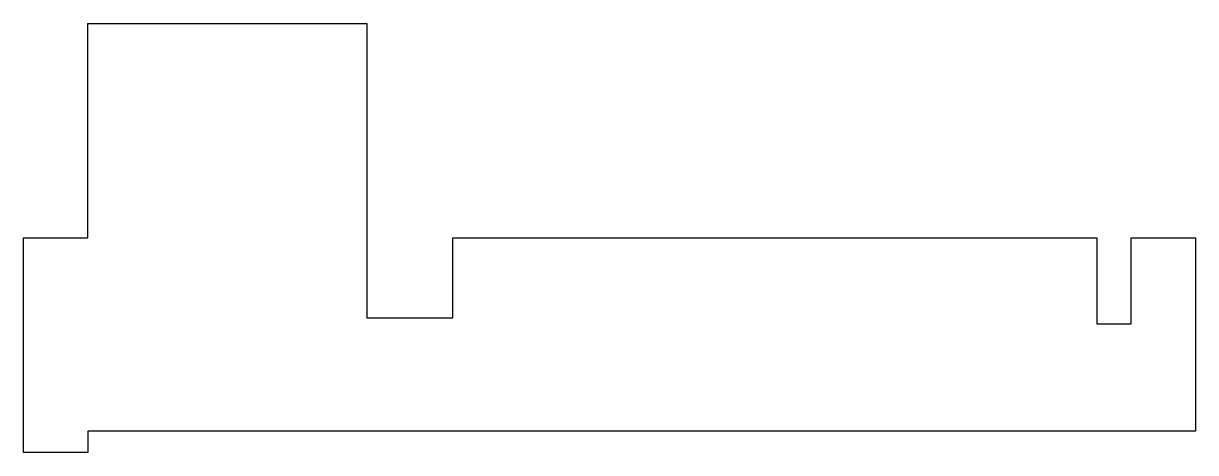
# Model space of a CAD drawing. Header units: millimetres. Extents: x -62.3 to -7.7, y -77 to -57.
import ezdxf

# ---------------------------------------------------------------- set-up
doc = ezdxf.new("R2010")
doc.units = ezdxf.units.MM
doc.layers.get('0').update_dxf_attribs({"linetype": 'CONTINUOUS'})

msp = doc.modelspace()

# ---------------------------------------------------------------- linework, layer by layer
msp.add_lwpolyline([(-62.269, -77.041), (-62.269, -67.041), (-59.269, -67.041), (-59.269, -57.041), (-46.269, -57.041), (-46.269, -70.761), (-42.269, -70.761), (-42.269, -67.041), (-12.269, -67.041), (-12.269, -71.041), (-10.669, -71.041), (-10.669, -67.041), (-7.669, -67.041), (-7.669, -76.041), (-59.269, -76.041), (-59.269, -77.041)], close=True)

doc.saveas('drawing.dxf')
